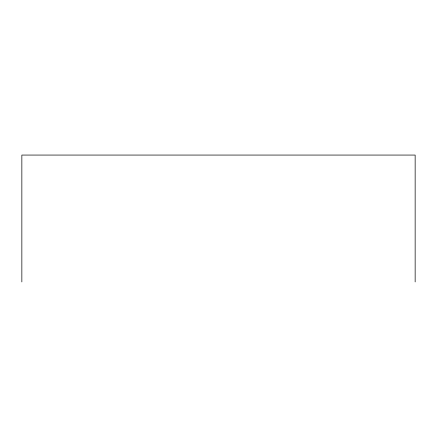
<?xml version="1.0" encoding="UTF-8"?>
<svg xmlns="http://www.w3.org/2000/svg" width="437" height="437" viewBox="0 0 437 437"><rect width="100%" height="100%" fill="white"/><g stroke="black" fill="none" stroke-linecap="round" stroke-linejoin="round"><path stroke-width="0.66" d="M415.15 281.936L415.15 155.064L21.85 155.064L21.85 281.936"/></g></svg>
